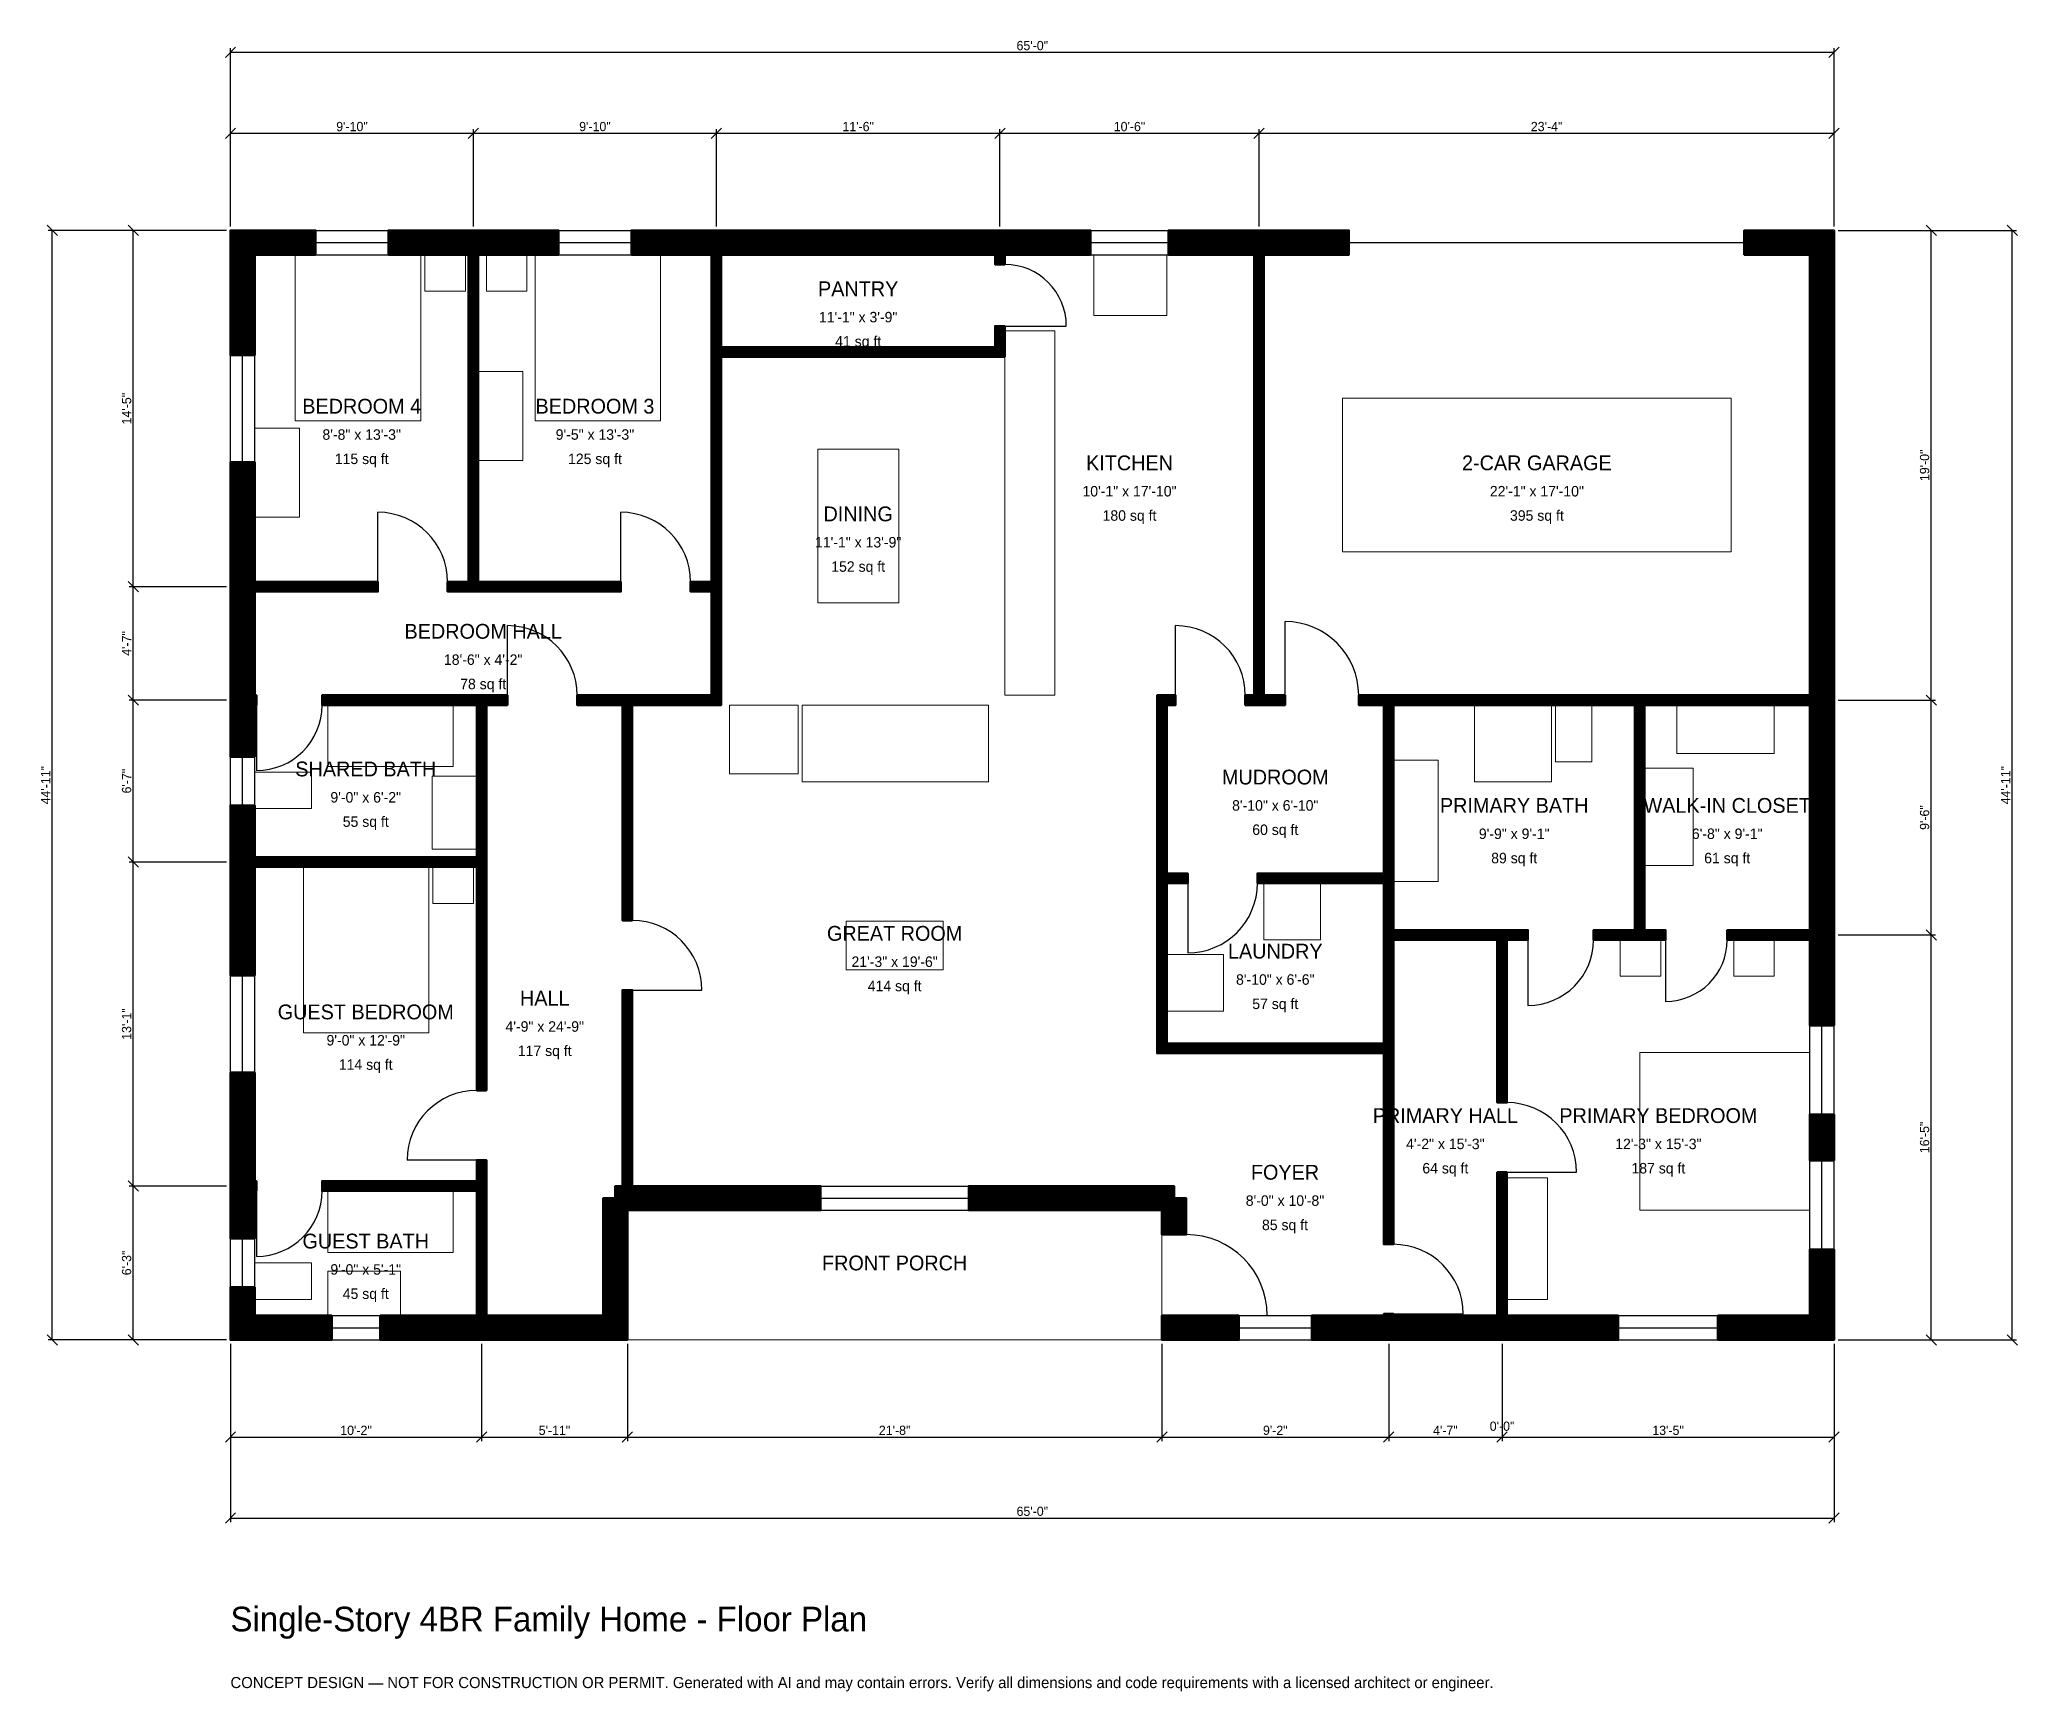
# Model space of a CAD drawing. Header units: inches. Extents: x -93 to 869, y -171 to 632.
import ezdxf
from ezdxf.enums import TextEntityAlignment as Align

# ---------------------------------------------------------------- set-up
doc = ezdxf.new("R2010")
doc.units = ezdxf.units.IN
doc.header["$MEASUREMENT"] = 0
doc.linetypes.add('DASHED', pattern=[0.6, 0.5, -0.1])
for name, color, linetype, lineweight in [('A-ANNO-DIMS', 1, 'Continuous', 13), ('A-ANNO-TEXT', 7, 'Continuous', 18), ('A-AREA-IDEN', 7, 'Continuous', 18), ('A-DOOR', 2, 'Continuous', 25), ('A-FLOR-FIXT', 9, 'Continuous', 13), ('A-FURN', 9, 'Continuous', 13), ('A-GLAZ', 4, 'Continuous', 25), ('A-SITE-PAVE', 8, 'Continuous', 13), ('A-WALL', 7, 'Continuous', 50), ('A-WALL-PATT', 8, 'Continuous', 13)]:
    doc.layers.add(name, color=color, linetype=linetype, lineweight=lineweight)
doc.dimstyles.new('PLAN', dxfattribs={"dimtxt": 4.5, "dimasz": 3, "dimexe": 2, "dimexo": 2, "dimgap": 1, "dimtad": 1, "dimdec": 0, "dimlunit": 4, "dimtsz": 2.5, "dimcen": 2.5, "dimclrd": 1, "dimclre": 1, "dimazin": 3, "dimtfac": 1, "dimtmove": 0, "dimatfit": 3})

msp = doc.modelspace()

# ---------------------------------------------------------------- hatches: boundary and pattern name
at = {"layer": 'A-WALL-PATT'}
h = msp.add_hatch(dxfattribs=at)
h.set_pattern_fill('ANSI31', color=8, scale=0.8)
h.paths.add_polyline_path([(116.1417, 0), (72.8346, 0), (72.8346, 11.811), (116.1417, 11.811), (119.685, 11.811), (119.685, 72.4409), (44.4882, 72.4409), (44.4882, 77.1654), (119.685, 77.1654), (119.685, 87.4016), (124.4094, 87.4016), (124.4094, 77.1654), (124.4094, 72.4409), (124.4094, 11.811), (127.9528, 11.811), (181.1024, 11.811), (181.1024, 68.8976), (187.0079, 68.8976), (187.0079, 74.8031), (190.5512, 74.8031), (190.5512, 170.0787), (195.2756, 170.0787), (195.2756, 74.8031), (286.811, 74.8031), (286.811, 62.9921), (195.2756, 62.9921), (195.2756, 62.9921), (192.9134, 62.9921), (192.9134, 60.6299), (192.9134, 60.6299), (192.9134, 11.811), (192.9134, 11.811), (192.9134, 0), (192.9134, 0), (192.9134, 0), (181.1024, 0), (181.1024, 0), (127.9528, 0), (124.4094, 0), (124.4094, 0), (119.685, 0), (119.685, 0), (116.1417, 0)])
h.paths.add_polyline_path([(11.811, 0), (11.811, 0), (0, 0), (0, 0), (0, 0), (0, 0), (0, 11.811), (0, 11.811), (0, 25.5906), (11.811, 25.5906), (11.811, 11.811), (49.2126, 11.811), (49.2126, 0), (11.811, 0)])
h.paths.add_polyline_path([(0, 68.8976), (0, 72.4409), (0, 72.4409), (0, 77.1654), (0, 77.1654), (0, 80.7087), (0, 129.9213), (11.811, 129.9213), (11.811, 80.7087), (11.811, 77.1654), (12.5984, 77.1654), (12.5984, 72.4409), (11.811, 72.4409), (11.811, 68.8976), (11.811, 49.2126), (0, 49.2126), (0, 68.8976)])
h.paths.add_polyline_path([(0, 226.378), (0, 229.9213), (0, 229.9213), (0, 234.6457), (0, 234.6457), (0, 238.189), (0, 259.8425), (11.811, 259.8425), (11.811, 238.189), (11.811, 234.6457), (119.685, 234.6457), (119.685, 308.6614), (44.4882, 308.6614), (44.4882, 313.3858), (119.685, 313.3858), (124.4094, 313.3858), (134.6457, 313.3858), (134.6457, 308.6614), (124.4094, 308.6614), (124.4094, 234.6457), (124.4094, 229.9213), (124.4094, 121.2598), (119.685, 121.2598), (119.685, 229.9213), (11.811, 229.9213), (11.811, 226.378), (11.811, 177.1654), (0, 177.1654), (0, 226.378)])
h.paths.add_polyline_path([(0, 305.1181), (0, 308.6614), (0, 308.6614), (0, 313.3858), (0, 313.3858), (0, 316.9291), (0, 360.2362), (0, 363.7795), (0, 363.7795), (0, 368.5039), (0, 368.5039), (0, 372.0472), (0, 426.7717), (11.811, 426.7717), (11.811, 372.0472), (11.811, 368.5039), (71.6535, 368.5039), (71.6535, 363.7795), (11.811, 363.7795), (11.811, 360.2362), (11.811, 316.9291), (11.811, 313.3858), (12.5984, 313.3858), (12.5984, 308.6614), (11.811, 308.6614), (11.811, 305.1181), (11.811, 283.4646), (0, 283.4646), (0, 305.1181)])
h.paths.add_polyline_path([(0, 527.5591), (0, 527.5591), (0, 539.3701), (0, 539.3701), (0, 539.3701), (0, 539.3701), (11.811, 539.3701), (11.811, 539.3701), (41.3386, 539.3701), (41.3386, 527.5591), (11.811, 527.5591), (11.811, 478.7402), (0, 478.7402), (0, 527.5591)])
h.paths.add_polyline_path([(112.2047, 539.3701), (115.748, 539.3701), (115.748, 539.3701), (120.4724, 539.3701), (120.4724, 539.3701), (124.0157, 539.3701), (159.4488, 539.3701), (159.4488, 527.5591), (124.0157, 527.5591), (120.4724, 527.5591), (120.4724, 368.5039), (189.7638, 368.5039), (189.7638, 363.7795), (120.4724, 363.7795), (115.748, 363.7795), (105.5118, 363.7795), (105.5118, 368.5039), (115.748, 368.5039), (115.748, 527.5591), (112.2047, 527.5591), (76.7717, 527.5591), (76.7717, 539.3701), (112.2047, 539.3701)])
h.paths.add_polyline_path([(233.8583, 539.3701), (233.8583, 539.3701), (238.5827, 539.3701), (238.5827, 539.3701), (242.126, 539.3701), (242.126, 539.3701), (368.1102, 539.3701), (371.6535, 539.3701), (371.6535, 539.3701), (376.378, 539.3701), (376.378, 539.3701), (379.9213, 539.3701), (418.1102, 539.3701), (418.1102, 527.5591), (379.9213, 527.5591), (376.378, 527.5591), (376.378, 522.8346), (371.6535, 522.8346), (371.6535, 527.5591), (368.1102, 527.5591), (238.5827, 527.5591), (238.5827, 482.6772), (371.6535, 482.6772), (371.6535, 492.9134), (376.378, 492.9134), (376.378, 482.6772), (376.378, 477.9528), (371.6535, 477.9528), (238.5827, 477.9528), (238.5827, 368.5039), (238.5827, 363.7795), (238.5827, 313.3858), (238.5827, 308.6614), (233.8583, 308.6614), (195.2756, 308.6614), (195.2756, 203.937), (190.5512, 203.937), (190.5512, 308.6614), (168.5039, 308.6614), (168.5039, 313.3858), (190.5512, 313.3858), (195.2756, 313.3858), (233.8583, 313.3858), (233.8583, 363.7795), (223.622, 363.7795), (223.622, 368.5039), (233.8583, 368.5039), (233.8583, 477.9528), (233.8583, 482.6772), (233.8583, 527.5591), (230.315, 527.5591), (230.315, 527.5591), (194.8819, 527.5591), (194.8819, 539.3701), (233.8583, 539.3701)])
h.paths.add_polyline_path([(494.0945, 539.3701), (497.6378, 539.3701), (497.6378, 539.3701), (502.3622, 539.3701), (502.3622, 539.3701), (505.9055, 539.3701), (543.7008, 539.3701), (543.7008, 527.5591), (505.9055, 527.5591), (502.3622, 527.5591), (502.3622, 313.3858), (512.5984, 313.3858), (512.5984, 308.6614), (502.3622, 308.6614), (497.6378, 308.6614), (493.3071, 308.6614), (493.3071, 313.3858), (497.6378, 313.3858), (497.6378, 527.5591), (494.0945, 527.5591), (455.9055, 527.5591), (455.9055, 539.3701), (494.0945, 539.3701)])
h.paths.add_polyline_path([(767.7165, 539.3701), (767.7165, 539.3701), (779.5276, 539.3701), (779.5276, 539.3701), (779.5276, 539.3701), (779.5276, 527.5591), (779.5276, 527.5591), (779.5276, 316.9291), (779.5276, 313.3858), (779.5276, 313.3858), (779.5276, 308.6614), (779.5276, 308.6614), (779.5276, 305.1181), (779.5276, 202.7559), (779.5276, 199.2126), (779.5276, 199.2126), (779.5276, 194.4882), (779.5276, 194.4882), (779.5276, 190.9449), (779.5276, 152.8871), (767.7165, 152.8871), (767.7165, 190.9449), (767.7165, 194.4882), (727.5591, 194.4882), (727.5591, 199.2126), (767.7165, 199.2126), (767.7165, 202.7559), (767.7165, 305.1181), (767.7165, 308.6614), (687.4016, 308.6614), (687.4016, 199.2126), (697.6378, 199.2126), (697.6378, 194.4882), (687.4016, 194.4882), (682.6772, 194.4882), (682.6772, 194.4882), (662.5984, 194.4882), (662.5984, 199.2126), (682.6772, 199.2126), (682.6772, 199.2126), (682.6772, 308.6614), (682.6772, 308.6614), (565.3543, 308.6614), (565.3543, 226.7717), (565.3543, 222.0472), (565.3543, 199.2126), (615.748, 199.2126), (615.748, 199.2126), (620.4724, 199.2126), (630.7087, 199.2126), (630.7087, 194.4882), (620.4724, 194.4882), (620.4724, 115.3543), (615.748, 115.3543), (615.748, 194.4882), (615.748, 194.4882), (565.3543, 194.4882), (565.3543, 144.0945), (565.3543, 139.3701), (565.3543, 46.4567), (560.6299, 46.4567), (560.6299, 139.3701), (455.1181, 139.3701), (450.3937, 139.3701), (450.3937, 144.0945), (450.3937, 222.0472), (450.3937, 226.7717), (450.3937, 308.6614), (450.3937, 313.3858), (455.1181, 313.3858), (459.4488, 313.3858), (459.4488, 308.6614), (455.1181, 308.6614), (455.1181, 226.7717), (465.3543, 226.7717), (465.3543, 222.0472), (455.1181, 222.0472), (455.1181, 144.0945), (560.6299, 144.0945), (560.6299, 194.4882), (560.6299, 199.2126), (560.6299, 222.0472), (499.2126, 222.0472), (499.2126, 226.7717), (560.6299, 226.7717), (560.6299, 308.6614), (548.4252, 308.6614), (548.4252, 313.3858), (560.6299, 313.3858), (565.3543, 313.3858), (682.6772, 313.3858), (682.6772, 313.3858), (687.4016, 313.3858), (767.7165, 313.3858), (767.7165, 316.9291), (767.7165, 527.5591), (735.8268, 527.5591), (735.8268, 539.3701), (767.7165, 539.3701)])
h.paths.add_polyline_path([(779.5276, 87.2703), (767.7165, 87.2703), (767.7165, 109.5801), (779.5276, 109.5801), (779.5276, 87.2703)])
h.paths.add_polyline_path([(779.5276, 11.811), (779.5276, 11.811), (779.5276, 0), (779.5276, 0), (779.5276, 0), (767.7165, 0), (767.7165, 0), (723.0315, 0), (723.0315, 11.811), (767.7165, 11.811), (767.7165, 43.9633), (779.5276, 43.9633), (779.5276, 11.811)])
h.paths.add_polyline_path([(624.0157, 0), (620.4724, 0), (620.4724, 0), (615.748, 0), (615.748, 0), (612.2047, 0), (568.8976, 0), (565.3543, 0), (565.3543, 0), (560.6299, 0), (560.6299, 0), (557.0866, 0), (525.5906, 0), (525.5906, 11.811), (557.0866, 11.811), (560.6299, 11.811), (560.6299, 12.5984), (565.3543, 12.5984), (565.3543, 11.811), (568.8976, 11.811), (612.2047, 11.811), (615.748, 11.811), (615.748, 81.4961), (620.4724, 81.4961), (620.4724, 11.811), (624.0157, 11.811), (674.6063, 11.811), (674.6063, 0), (624.0157, 0)])
h.paths.add_polyline_path([(464.5669, 0), (464.5669, 0), (452.7559, 0), (452.7559, 0), (452.7559, 0), (452.7559, 11.811), (452.7559, 11.811), (452.7559, 11.811), (464.5669, 11.811), (464.5669, 11.811), (490.1575, 11.811), (490.1575, 0), (464.5669, 0)])
h.paths.add_polyline_path([(452.7559, 62.9921), (358.8583, 62.9921), (358.8583, 74.8031), (458.6614, 74.8031), (458.6614, 68.8976), (464.5669, 68.8976), (464.5669, 51.1811), (452.7559, 51.1811), (452.7559, 62.9921)])

# ---------------------------------------------------------------- linework, layer by layer
at = {"layer": 'A-DOOR', "linetype": 'DASHED'}
msp.add_line((543.7008, 533.4646), (735.8268, 533.4646), dxfattribs=at)
at = {"layer": 'A-DOOR'}
for p, q in [((376.378, 492.9134), (406.2992, 492.9134)), ((71.6535, 368.5039), (71.6535, 402.3622)), ((189.7638, 368.5039), (189.7638, 402.3622)), ((134.6457, 313.3858), (134.6457, 347.2441)), ((459.4488, 313.3858), (459.4488, 347.2441)), ((512.5984, 313.3858), (512.5984, 349.2126)), ((12.5984, 308.6614), (12.5984, 276.7717)), ((465.3543, 222.0472), (465.3543, 188.189)), ((630.7087, 194.4882), (630.7087, 162.5984)), ((697.6378, 194.4882), (697.6378, 164.5669)), ((195.2756, 170.0787), (229.1339, 170.0787)), ((119.685, 87.4016), (85.8268, 87.4016)), ((620.4724, 81.4961), (654.3307, 81.4961)), ((12.5984, 72.4409), (12.5984, 40.5512)), ((464.5669, 11.811), (503.937, 11.811)), ((565.3543, 12.5984), (599.2126, 12.5984))]:
    msp.add_line(p, q, dxfattribs=at)
for centre, radius, start, end in [((376.378, 492.9134), 29.9213, 0, 90), ((71.6535, 368.5039), 33.8583, 0, 90), ((189.7638, 368.5039), 33.8583, 0, 90), ((134.6457, 313.3858), 33.8583, 0, 90), ((459.4488, 313.3858), 33.8583, 0, 90), ((512.5984, 313.3858), 35.8268, 0, 90), ((12.5984, 308.6614), 31.8898, 270, 360), ((465.3543, 222.0472), 33.8583, 270, 360), ((195.2756, 170.0787), 33.8583, 0, 90), ((630.7087, 194.4882), 31.8898, 270, 360), ((697.6378, 194.4882), 29.9213, 270, 360), ((119.685, 87.4016), 33.8583, 90, 180), ((620.4724, 81.4961), 33.8583, 0, 90), ((12.5984, 72.4409), 31.8898, 270, 360), ((464.5669, 11.811), 39.3701, 0, 90), ((565.3543, 12.5984), 33.8583, 0, 90)]:
    msp.add_arc(centre, radius, start, end, dxfattribs=at)
at = {"layer": 'A-FLOR-FIXT'}
for points in [[(376.378, 313.3858), (400.7874, 313.3858), (400.7874, 490.5512), (376.378, 490.5512)], [(47.2441, 278.7402), (108.2677, 278.7402), (108.2677, 308.6614), (47.2441, 308.6614)], [(604.7244, 271.2598), (642.126, 271.2598), (642.126, 308.6614), (604.7244, 308.6614)], [(644.0945, 281.1024), (661.811, 281.1024), (661.811, 308.6614), (644.0945, 308.6614)], [(565.3543, 222.8346), (587.0079, 222.8346), (587.0079, 281.8898), (565.3543, 281.8898)], [(11.811, 258.2677), (39.3701, 258.2677), (39.3701, 275.9843), (11.811, 275.9843)], [(98.0315, 238.5827), (119.685, 238.5827), (119.685, 274.0157), (98.0315, 274.0157)], [(47.2441, 42.5197), (108.2677, 42.5197), (108.2677, 72.4409), (47.2441, 72.4409)], [(11.811, 19.685), (39.3701, 19.685), (39.3701, 37.4016), (11.811, 37.4016)], [(47.2441, 11.811), (82.6772, 11.811), (82.6772, 33.4646), (47.2441, 33.4646)]]:
    msp.add_lwpolyline(points, close=True, dxfattribs=at)
at = {"layer": 'A-FURN'}
for points in [[(31.4961, 446.8504), (92.5197, 446.8504), (92.5197, 527.5591), (31.4961, 527.5591)], [(94.4882, 509.8425), (114.1732, 509.8425), (114.1732, 527.5591), (94.4882, 527.5591)], [(124.4094, 509.8425), (144.0945, 509.8425), (144.0945, 527.5591), (124.4094, 527.5591)], [(148.0315, 446.8504), (209.0551, 446.8504), (209.0551, 527.5591), (148.0315, 527.5591)], [(419.685, 498.0315), (455.1181, 498.0315), (455.1181, 527.5591), (419.685, 527.5591)], [(120.4724, 427.5591), (142.126, 427.5591), (142.126, 470.8661), (120.4724, 470.8661)], [(540.5512, 383.0709), (729.5276, 383.0709), (729.5276, 457.874), (540.5512, 457.874)], [(11.811, 400), (33.4646, 400), (33.4646, 443.3071), (11.811, 443.3071)], [(285.4331, 358.2677), (324.8031, 358.2677), (324.8031, 433.0709), (285.4331, 433.0709)], [(242.5197, 275.1969), (275.9843, 275.1969), (275.9843, 308.6614), (242.5197, 308.6614)], [(277.9528, 271.2598), (368.5039, 271.2598), (368.5039, 308.6614), (277.9528, 308.6614)], [(703.1496, 285.0394), (750.3937, 285.0394), (750.3937, 308.6614), (703.1496, 308.6614)], [(687.4016, 230.7087), (711.0236, 230.7087), (711.0236, 277.9528), (687.4016, 277.9528)], [(35.4331, 149.2126), (96.4567, 149.2126), (96.4567, 229.9213), (35.4331, 229.9213)], [(98.4252, 212.2047), (118.1102, 212.2047), (118.1102, 229.9213), (98.4252, 229.9213)], [(502.3622, 194.4882), (529.9213, 194.4882), (529.9213, 222.0472), (502.3622, 222.0472)], [(299.2126, 179.9213), (346.4567, 179.9213), (346.4567, 203.5433), (299.2126, 203.5433)], [(675.5906, 176.7717), (695.2756, 176.7717), (695.2756, 194.4882), (675.5906, 194.4882)], [(730.7087, 176.7717), (750.3937, 176.7717), (750.3937, 194.4882), (730.7087, 194.4882)], [(455.1181, 159.8425), (482.6772, 159.8425), (482.6772, 187.4016), (455.1181, 187.4016)], [(685.0394, 62.9921), (767.7165, 62.9921), (767.7165, 139.7638), (685.0394, 139.7638)], [(620.4724, 19.685), (640.1575, 19.685), (640.1575, 78.7402), (620.4724, 78.7402)]]:
    msp.add_lwpolyline(points, close=True, dxfattribs=at)
at = {"layer": 'A-GLAZ'}
for p, q in [((41.3386, 539.3701), (76.7717, 539.3701)), ((159.4488, 539.3701), (194.8819, 539.3701)), ((418.1102, 539.3701), (455.9055, 539.3701)), ((41.3386, 533.4646), (76.7717, 533.4646)), ((159.4488, 533.4646), (194.8819, 533.4646)), ((418.1102, 533.4646), (455.9055, 533.4646)), ((41.3386, 527.5591), (76.7717, 527.5591)), ((159.4488, 527.5591), (194.8819, 527.5591)), ((418.1102, 527.5591), (455.9055, 527.5591)), ((0, 426.7717), (0, 478.7402)), ((5.9055, 426.7717), (5.9055, 478.7402)), ((11.811, 426.7717), (11.811, 478.7402)), ((0, 259.8425), (0, 283.4646)), ((5.9055, 259.8425), (5.9055, 283.4646)), ((11.811, 259.8425), (11.811, 283.4646)), ((0, 129.9213), (0, 177.1654)), ((5.9055, 129.9213), (5.9055, 177.1654)), ((11.811, 129.9213), (11.811, 177.1654)), ((767.7165, 109.5801), (767.7165, 152.8871)), ((773.622, 109.5801), (773.622, 152.8871)), ((779.5276, 109.5801), (779.5276, 152.8871)), ((767.7165, 43.9633), (767.7165, 87.2703)), ((773.622, 43.9633), (773.622, 87.2703)), ((779.5276, 43.9633), (779.5276, 87.2703)), ((286.811, 74.8031), (358.8583, 74.8031)), ((286.811, 68.8976), (358.8583, 68.8976)), ((286.811, 62.9921), (358.8583, 62.9921)), ((0, 25.5906), (0, 49.2126)), ((5.9055, 25.5906), (5.9055, 49.2126)), ((11.811, 25.5906), (11.811, 49.2126)), ((49.2126, 11.811), (72.8346, 11.811)), ((490.1575, 11.811), (525.5906, 11.811)), ((674.6063, 11.811), (723.0315, 11.811)), ((49.2126, 5.9055), (72.8346, 5.9055)), ((49.2126, 0), (72.8346, 0)), ((490.1575, 5.9055), (525.5906, 5.9055)), ((490.1575, 0), (525.5906, 0)), ((674.6063, 5.9055), (723.0315, 5.9055)), ((674.6063, 0), (723.0315, 0))]:
    msp.add_line(p, q, dxfattribs=at)
at = {"layer": 'A-SITE-PAVE', "linetype": 'DASHED'}
msp.add_lwpolyline([(192.9134, 0), (452.7559, 0), (452.7559, 62.9921), (192.9134, 62.9921)], close=True, dxfattribs=at)
at = {"layer": 'A-WALL'}
for points in [[(0, 527.5591), (0, 527.5591), (0, 539.3701), (0, 539.3701), (0, 539.3701), (0, 539.3701), (11.811, 539.3701), (11.811, 539.3701), (41.3386, 539.3701), (41.3386, 527.5591), (11.811, 527.5591), (11.811, 478.7402), (0, 478.7402), (0, 527.5591)], [(112.2047, 539.3701), (115.748, 539.3701), (115.748, 539.3701), (120.4724, 539.3701), (120.4724, 539.3701), (124.0157, 539.3701), (159.4488, 539.3701), (159.4488, 527.5591), (124.0157, 527.5591), (120.4724, 527.5591), (120.4724, 368.5039), (189.7638, 368.5039), (189.7638, 363.7795), (120.4724, 363.7795), (115.748, 363.7795), (105.5118, 363.7795), (105.5118, 368.5039), (115.748, 368.5039), (115.748, 527.5591), (112.2047, 527.5591), (76.7717, 527.5591), (76.7717, 539.3701), (112.2047, 539.3701)], [(233.8583, 539.3701), (233.8583, 539.3701), (238.5827, 539.3701), (238.5827, 539.3701), (242.126, 539.3701), (242.126, 539.3701), (368.1102, 539.3701), (371.6535, 539.3701), (371.6535, 539.3701), (376.378, 539.3701), (376.378, 539.3701), (379.9213, 539.3701), (418.1102, 539.3701), (418.1102, 527.5591), (379.9213, 527.5591), (376.378, 527.5591), (376.378, 522.8346), (371.6535, 522.8346), (371.6535, 527.5591), (368.1102, 527.5591), (238.5827, 527.5591), (238.5827, 482.6772), (371.6535, 482.6772), (371.6535, 492.9134), (376.378, 492.9134), (376.378, 482.6772), (376.378, 477.9528), (371.6535, 477.9528), (238.5827, 477.9528), (238.5827, 368.5039), (238.5827, 363.7795), (238.5827, 313.3858), (238.5827, 308.6614), (233.8583, 308.6614), (195.2756, 308.6614), (195.2756, 203.937), (190.5512, 203.937), (190.5512, 308.6614), (168.5039, 308.6614), (168.5039, 313.3858), (190.5512, 313.3858), (195.2756, 313.3858), (233.8583, 313.3858), (233.8583, 363.7795), (223.622, 363.7795), (223.622, 368.5039), (233.8583, 368.5039), (233.8583, 477.9528), (233.8583, 482.6772), (233.8583, 527.5591), (230.315, 527.5591), (230.315, 527.5591), (194.8819, 527.5591), (194.8819, 539.3701), (233.8583, 539.3701)], [(767.7165, 539.3701), (767.7165, 539.3701), (779.5276, 539.3701), (779.5276, 539.3701), (779.5276, 539.3701), (779.5276, 527.5591), (779.5276, 527.5591), (779.5276, 316.9291), (779.5276, 313.3858), (779.5276, 313.3858), (779.5276, 308.6614), (779.5276, 308.6614), (779.5276, 305.1181), (779.5276, 202.7559), (779.5276, 199.2126), (779.5276, 199.2126), (779.5276, 194.4882), (779.5276, 194.4882), (779.5276, 190.9449), (779.5276, 152.8871), (767.7165, 152.8871), (767.7165, 190.9449), (767.7165, 194.4882), (727.5591, 194.4882), (727.5591, 199.2126), (767.7165, 199.2126), (767.7165, 202.7559), (767.7165, 305.1181), (767.7165, 308.6614), (687.4016, 308.6614), (687.4016, 199.2126), (697.6378, 199.2126), (697.6378, 194.4882), (687.4016, 194.4882), (682.6772, 194.4882), (682.6772, 194.4882), (662.5984, 194.4882), (662.5984, 199.2126), (682.6772, 199.2126), (682.6772, 199.2126), (682.6772, 308.6614), (682.6772, 308.6614), (565.3543, 308.6614), (565.3543, 226.7717), (565.3543, 222.0472), (565.3543, 199.2126), (615.748, 199.2126), (615.748, 199.2126), (620.4724, 199.2126), (630.7087, 199.2126), (630.7087, 194.4882), (620.4724, 194.4882), (620.4724, 115.3543), (615.748, 115.3543), (615.748, 194.4882), (615.748, 194.4882), (565.3543, 194.4882), (565.3543, 144.0945), (565.3543, 139.3701), (565.3543, 46.4567), (560.6299, 46.4567), (560.6299, 139.3701), (455.1181, 139.3701), (450.3937, 139.3701), (450.3937, 144.0945), (450.3937, 222.0472), (450.3937, 226.7717), (450.3937, 308.6614), (450.3937, 313.3858), (455.1181, 313.3858), (459.4488, 313.3858), (459.4488, 308.6614), (455.1181, 308.6614), (455.1181, 226.7717), (465.3543, 226.7717), (465.3543, 222.0472), (455.1181, 222.0472), (455.1181, 144.0945), (560.6299, 144.0945), (560.6299, 194.4882), (560.6299, 199.2126), (560.6299, 222.0472), (499.2126, 222.0472), (499.2126, 226.7717), (560.6299, 226.7717), (560.6299, 308.6614), (548.4252, 308.6614), (548.4252, 313.3858), (560.6299, 313.3858), (565.3543, 313.3858), (682.6772, 313.3858), (682.6772, 313.3858), (687.4016, 313.3858), (767.7165, 313.3858), (767.7165, 316.9291), (767.7165, 527.5591), (735.8268, 527.5591), (735.8268, 539.3701), (767.7165, 539.3701)], [(494.0945, 539.3701), (497.6378, 539.3701), (497.6378, 539.3701), (502.3622, 539.3701), (502.3622, 539.3701), (505.9055, 539.3701), (543.7008, 539.3701), (543.7008, 527.5591), (505.9055, 527.5591), (502.3622, 527.5591), (502.3622, 313.3858), (512.5984, 313.3858), (512.5984, 308.6614), (502.3622, 308.6614), (497.6378, 308.6614), (493.3071, 308.6614), (493.3071, 313.3858), (497.6378, 313.3858), (497.6378, 527.5591), (494.0945, 527.5591), (455.9055, 527.5591), (455.9055, 539.3701), (494.0945, 539.3701)], [(0, 305.1181), (0, 308.6614), (0, 308.6614), (0, 313.3858), (0, 313.3858), (0, 316.9291), (0, 360.2362), (0, 363.7795), (0, 363.7795), (0, 368.5039), (0, 368.5039), (0, 372.0472), (0, 426.7717), (11.811, 426.7717), (11.811, 372.0472), (11.811, 368.5039), (71.6535, 368.5039), (71.6535, 363.7795), (11.811, 363.7795), (11.811, 360.2362), (11.811, 316.9291), (11.811, 313.3858), (12.5984, 313.3858), (12.5984, 308.6614), (11.811, 308.6614), (11.811, 305.1181), (11.811, 283.4646), (0, 283.4646), (0, 305.1181)], [(0, 226.378), (0, 229.9213), (0, 229.9213), (0, 234.6457), (0, 234.6457), (0, 238.189), (0, 259.8425), (11.811, 259.8425), (11.811, 238.189), (11.811, 234.6457), (119.685, 234.6457), (119.685, 308.6614), (44.4882, 308.6614), (44.4882, 313.3858), (119.685, 313.3858), (124.4094, 313.3858), (134.6457, 313.3858), (134.6457, 308.6614), (124.4094, 308.6614), (124.4094, 234.6457), (124.4094, 229.9213), (124.4094, 121.2598), (119.685, 121.2598), (119.685, 229.9213), (11.811, 229.9213), (11.811, 226.378), (11.811, 177.1654), (0, 177.1654), (0, 226.378)], [(116.1417, 0), (72.8346, 0), (72.8346, 11.811), (116.1417, 11.811), (119.685, 11.811), (119.685, 72.4409), (44.4882, 72.4409), (44.4882, 77.1654), (119.685, 77.1654), (119.685, 87.4016), (124.4094, 87.4016), (124.4094, 77.1654), (124.4094, 72.4409), (124.4094, 11.811), (127.9528, 11.811), (181.1024, 11.811), (181.1024, 68.8976), (187.0079, 68.8976), (187.0079, 74.8031), (190.5512, 74.8031), (190.5512, 170.0787), (195.2756, 170.0787), (195.2756, 74.8031), (286.811, 74.8031), (286.811, 62.9921), (195.2756, 62.9921), (195.2756, 62.9921), (192.9134, 62.9921), (192.9134, 60.6299), (192.9134, 60.6299), (192.9134, 11.811), (192.9134, 11.811), (192.9134, 0), (192.9134, 0), (192.9134, 0), (181.1024, 0), (181.1024, 0), (127.9528, 0), (124.4094, 0), (124.4094, 0), (119.685, 0), (119.685, 0), (116.1417, 0)], [(0, 68.8976), (0, 72.4409), (0, 72.4409), (0, 77.1654), (0, 77.1654), (0, 80.7087), (0, 129.9213), (11.811, 129.9213), (11.811, 80.7087), (11.811, 77.1654), (12.5984, 77.1654), (12.5984, 72.4409), (11.811, 72.4409), (11.811, 68.8976), (11.811, 49.2126), (0, 49.2126), (0, 68.8976)], [(779.5276, 87.2703), (767.7165, 87.2703), (767.7165, 109.5801), (779.5276, 109.5801), (779.5276, 87.2703)], [(624.0157, 0), (620.4724, 0), (620.4724, 0), (615.748, 0), (615.748, 0), (612.2047, 0), (568.8976, 0), (565.3543, 0), (565.3543, 0), (560.6299, 0), (560.6299, 0), (557.0866, 0), (525.5906, 0), (525.5906, 11.811), (557.0866, 11.811), (560.6299, 11.811), (560.6299, 12.5984), (565.3543, 12.5984), (565.3543, 11.811), (568.8976, 11.811), (612.2047, 11.811), (615.748, 11.811), (615.748, 81.4961), (620.4724, 81.4961), (620.4724, 11.811), (624.0157, 11.811), (674.6063, 11.811), (674.6063, 0), (624.0157, 0)], [(452.7559, 62.9921), (358.8583, 62.9921), (358.8583, 74.8031), (458.6614, 74.8031), (458.6614, 68.8976), (464.5669, 68.8976), (464.5669, 51.1811), (452.7559, 51.1811), (452.7559, 62.9921)], [(779.5276, 11.811), (779.5276, 11.811), (779.5276, 0), (779.5276, 0), (779.5276, 0), (767.7165, 0), (767.7165, 0), (723.0315, 0), (723.0315, 11.811), (767.7165, 11.811), (767.7165, 43.9633), (779.5276, 43.9633), (779.5276, 11.811)], [(11.811, 0), (11.811, 0), (0, 0), (0, 0), (0, 0), (0, 0), (0, 11.811), (0, 11.811), (0, 25.5906), (11.811, 25.5906), (11.811, 11.811), (49.2126, 11.811), (49.2126, 0), (11.811, 0)], [(464.5669, 0), (464.5669, 0), (452.7559, 0), (452.7559, 0), (452.7559, 0), (452.7559, 11.811), (452.7559, 11.811), (452.7559, 11.811), (464.5669, 11.811), (464.5669, 11.811), (490.1575, 11.811), (490.1575, 0), (464.5669, 0)]]:
    msp.add_lwpolyline(points, close=True, dxfattribs=at)

# ---------------------------------------------------------------- texts
at = {"layer": 'A-ANNO-TEXT'}
for s, height, p in [('Single-Story 4BR Family Home - Floor Plan', 12, (0, -141.7323)), ('CONCEPT DESIGN — NOT FOR CONSTRUCTION OR PERMIT. Generated with AI and may contain errors. Verify all dimensions and code requirements with a licensed architect or engineer.', 5.4, (0, -169.2913))]:
    msp.add_text(s, height=height, dxfattribs=at).set_placement(p)
at = {"layer": 'A-AREA-IDEN'}
for s, height, p in [('PANTRY', 7.2, (305.1181, 511.0236)), ('11\'-1" x 3\'-9"', 5.1, (305.1181, 497.2441)), ('41 sq ft', 5.1, (305.1181, 485.4331)), ('BEDROOM 4', 7.2, (63.7795, 453.937)), ('BEDROOM 3', 7.2, (177.1654, 453.937)), ('8\'-8" x 13\'-3"', 5.1, (63.7795, 440.1575)), ('9\'-5" x 13\'-3"', 5.1, (177.1654, 440.1575)), ('115 sq ft', 5.1, (63.7795, 428.3465)), ('125 sq ft', 5.1, (177.1654, 428.3465)), ('KITCHEN', 7.2, (437.0079, 426.378)), ('2-CAR GARAGE', 7.2, (635.0394, 426.378)), ('10\'-1" x 17\'-10"', 5.1, (437.0079, 412.5984)), ('22\'-1" x 17\'-10"', 5.1, (635.0394, 412.5984)), ('DINING', 7.2, (305.1181, 401.5748)), ('180 sq ft', 5.1, (437.0079, 400.7874)), ('395 sq ft', 5.1, (635.0394, 400.7874)), ('11\'-1" x 13\'-9"', 5.1, (305.1181, 387.7953)), ('152 sq ft', 5.1, (305.1181, 375.9843)), ('BEDROOM HALL', 7.2, (122.8346, 344.4882)), ('18\'-6" x 4\'-2"', 5.1, (122.8346, 330.7087)), ('78 sq ft', 5.1, (122.8346, 318.8976)), ('SHARED BATH', 7.2, (65.748, 277.5591)), ('MUDROOM', 7.2, (507.874, 273.622)), ('9\'-0" x 6\'-2"', 5.1, (65.748, 263.7795)), ('8\'-10" x 6\'-10"', 5.1, (507.874, 259.8425)), ('PRIMARY BATH', 7.2, (624.0157, 259.8425)), ('WALK-IN CLOSET', 7.2, (727.5591, 259.8425)), ('55 sq ft', 5.1, (65.748, 251.9685)), ('60 sq ft', 5.1, (507.874, 248.0315)), ('9\'-9" x 9\'-1"', 5.1, (624.0157, 246.063)), ('6\'-8" x 9\'-1"', 5.1, (727.5591, 246.063)), ('89 sq ft', 5.1, (624.0157, 234.252)), ('61 sq ft', 5.1, (727.5591, 234.252)), ('GREAT ROOM', 7.2, (322.8346, 197.6378)), ('LAUNDRY', 7.2, (507.874, 188.9764)), ('21\'-3" x 19\'-6"', 5.1, (322.8346, 183.8583)), ('414 sq ft', 5.1, (322.8346, 172.0472)), ('8\'-10" x 6\'-6"', 5.1, (507.874, 175.1969)), ('HALL', 7.2, (152.7559, 166.1417)), ('57 sq ft', 5.1, (507.874, 163.3858)), ('GUEST BEDROOM', 7.2, (65.748, 159.4488)), ('4\'-9" x 24\'-9"', 5.1, (152.7559, 152.3622)), ('9\'-0" x 12\'-9"', 5.1, (65.748, 145.6693)), ('114 sq ft', 5.1, (65.748, 133.8583)), ('117 sq ft', 5.1, (152.7559, 140.5512)), ('PRIMARY HALL', 7.2, (590.5512, 109.0551)), ('PRIMARY BEDROOM', 7.2, (694.0945, 109.0551)), ('4\'-2" x 15\'-3"', 5.1, (590.5512, 95.2756)), ('12\'-3" x 15\'-3"', 5.1, (694.0945, 95.2756)), ('FOYER', 7.2, (512.5984, 81.4961)), ('64 sq ft', 5.1, (590.5512, 83.4646)), ('187 sq ft', 5.1, (694.0945, 83.4646)), ('8\'-0" x 10\'-8"', 5.1, (512.5984, 67.7165)), ('85 sq ft', 5.1, (512.5984, 55.9055)), ('GUEST BATH', 7.2, (65.748, 48.0315)), ('FRONT PORCH', 7.2, (322.8346, 37.4016)), ('9\'-0" x 5\'-1"', 5.1, (65.748, 34.252)), ('45 sq ft', 5.1, (65.748, 22.4409))]:
    msp.add_text(s, height=height, dxfattribs=at).set_placement(p, align=Align.MIDDLE_CENTER)

# ---------------------------------------------------------------- dimensions: what is measured, and where the dimension line sits
at = {"layer": 'A-ANNO-DIMS'}
for base, p1, p2, text in [((0, 625.9843), (0, 539.3701), (779.5276, 539.3701), '65\'-0"'), ((0, 586.6142), (0, 539.3701), (118.1102, 539.3701), '9\'-10"'), ((118.1102, 586.6142), (118.1102, 539.3701), (236.2205, 539.3701), '9\'-10"'), ((236.2205, 586.6142), (236.2205, 539.3701), (374.0157, 539.3701), '11\'-6"'), ((374.0157, 586.6142), (374.0157, 539.3701), (500, 539.3701), '10\'-6"'), ((500, 586.6142), (500, 539.3701), (779.5276, 539.3701), '23\'-4"'), ((0, -47.2441), (0, 0), (122.0472, 0), '10\'-2"'), ((0, -86.6142), (0, 0), (779.5276, 0), '65\'-0"'), ((122.0472, -47.2441), (122.0472, 0), (192.9134, 0), '5\'-11"'), ((192.9134, -47.2441), (192.9134, 0), (452.7559, 0), '21\'-8"'), ((452.7559, -47.2441), (452.7559, 0), (562.9921, 0), '9\'-2"'), ((562.9921, -47.2441), (562.9921, 0), (618.1102, 0), '4\'-7"'), ((618.1102, -47.2441), (618.1102, 0), (618.1102, 0), '0\'-0"'), ((618.1102, -47.2441), (618.1102, 0), (779.5276, 0), '13\'-5"')]:
    msp.add_linear_dim(base=base, p1=p1, p2=p2, text=text, dimstyle='PLAN', dxfattribs=at).render()
for base, p1, p2, text in [((-86.6142, 0), (0, 0), (0, 539.3701), '44\'-11"'), ((-47.2441, 366.1417), (0, 366.1417), (0, 539.3701), '14\'-5"'), ((826.7717, 311.0236), (779.5276, 311.0236), (779.5276, 539.3701), '19\'-0"'), ((866.1417, 0), (779.5276, 0), (779.5276, 539.3701), '44\'-11"'), ((-47.2441, 311.0236), (0, 311.0236), (0, 366.1417), '4\'-7"'), ((-47.2441, 232.2835), (0, 232.2835), (0, 311.0236), '6\'-7"'), ((826.7717, 196.8504), (779.5276, 196.8504), (779.5276, 311.0236), '9\'-6"'), ((-47.2441, 74.8031), (0, 74.8031), (0, 232.2835), '13\'-1"'), ((826.7717, 0), (779.5276, 0), (779.5276, 196.8504), '16\'-5"'), ((-47.2441, 0), (0, 0), (0, 74.8031), '6\'-3"')]:
    msp.add_linear_dim(base=base, p1=p1, p2=p2, angle=90, text=text, dimstyle='PLAN', dxfattribs=at).render()

doc.saveas('drawing.dxf')
